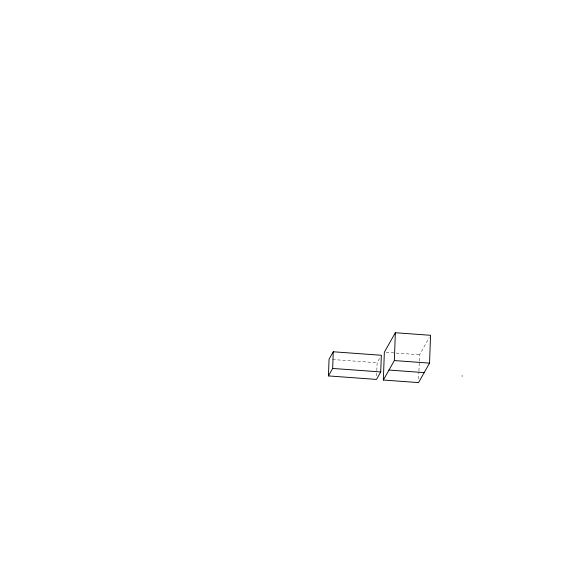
<?xml version="1.0" encoding="UTF-8"?>
<svg xmlns="http://www.w3.org/2000/svg" width="576" height="576" viewBox="0 0 576 576"><rect width="100%" height="100%" fill="white"/><g stroke="black" fill="none" stroke-linecap="round" stroke-linejoin="round"><path stroke-width="0.43" stroke-dasharray="2.88 2.16" d="M376.639 375.912L376.798 371.52M376.834 370.649L377.122 362.75L380.081 357.516M418.658 379.001L418.925 371.822M418.954 370.922L419.285 361.951M419.321 361.051L419.551 354.766L429.235 337.63M386.114 352.332L419.551 354.766M332.604 359.51L377.122 362.75"/><path stroke-width="0.86" d="M328.435 375.919L329.047 359.251L333.274 351.77L381.348 355.277L380.736 371.945L376.51 379.418L328.435 375.919L332.662 368.446L333.274 351.77M383.335 380.03L384.35 352.202L395.359 332.734L430.553 335.297L429.538 363.125L418.529 382.594L383.335 380.03L394.344 360.562L395.359 332.734M462.168 376.171L462.182 375.79M394.344 360.562L429.538 363.125M388.973 370.051L424.166 372.614M332.662 368.446L380.736 371.945"/></g></svg>
